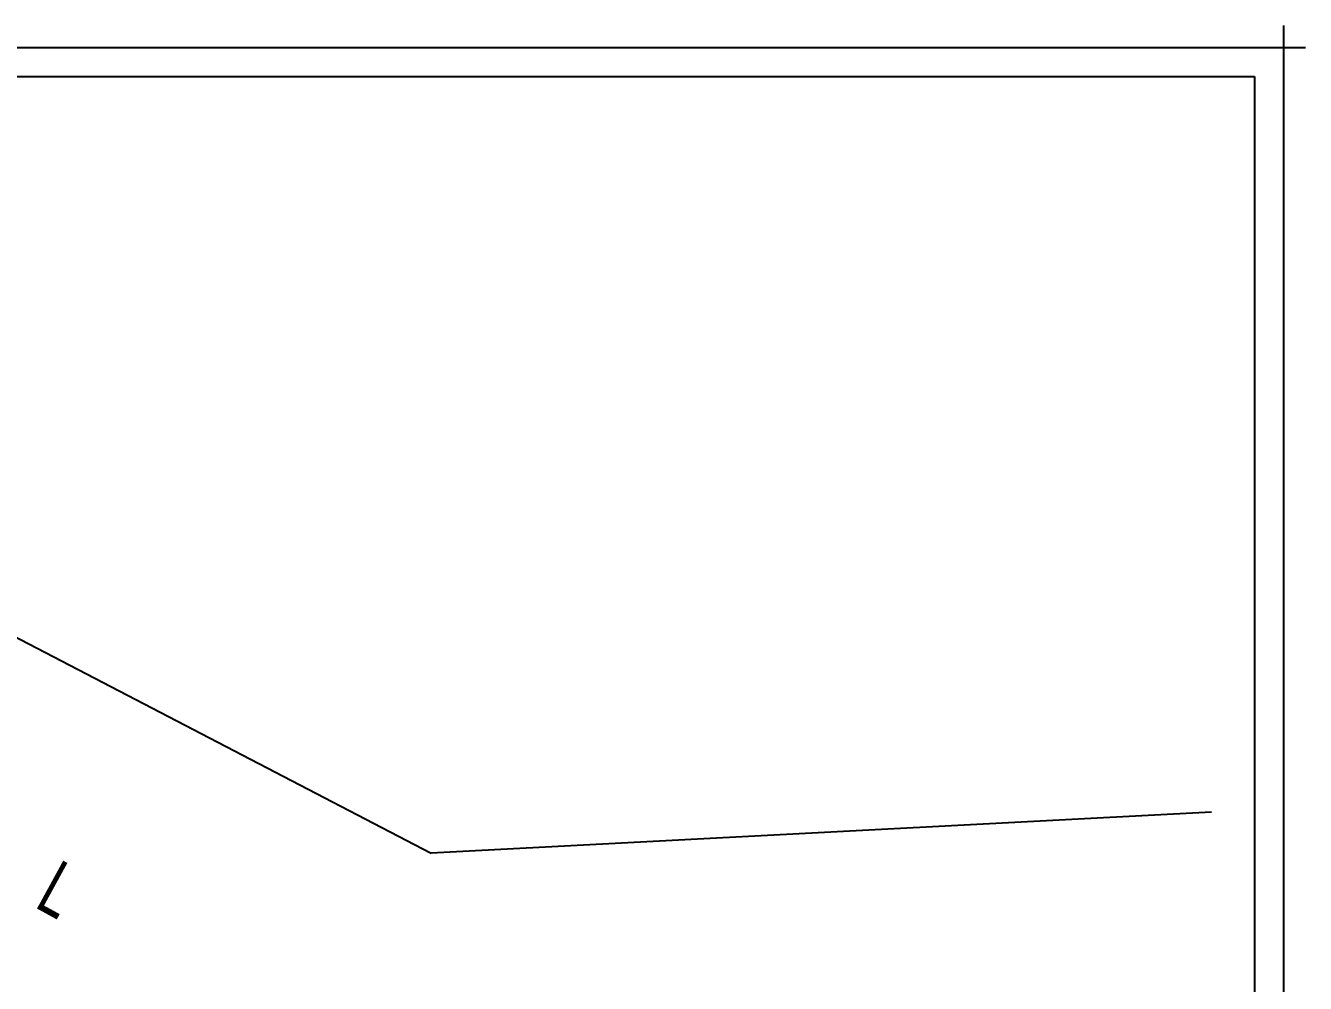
# Model space of a CAD drawing. Extents: x 3907.4 to 3911.57, y -3054.42 to -3053.7.
# Drawn here: x 3907.752 to 3907.9276, y -3053.8279 to -3053.6965 of the extents above; entities that cross this region are included whole.
import ezdxf

# ---------------------------------------------------------------- set-up
doc = ezdxf.new("R2010")
doc.units = 0
doc.header["$LTSCALE"] = 2
doc.header["$MEASUREMENT"] = 0
doc.layers.add('ARAZİ', color=7, linetype='CONTINUOUS')
doc.layers.add('TEXT', color=11, linetype='CONTINUOUS')
doc.styles.add('İSİM', font='comicbd.ttf')

msp = doc.modelspace()

# ---------------------------------------------------------------- linework, layer by layer
at = {"layer": 'ARAZİ', "color": 7}
msp.add_line((3907.69745, -3053.7527), (3907.80769, -3053.81005), dxfattribs=at)
at = {"layer": 'ARAZİ', "linetype": 'ByBlock'}
msp.add_line((3907.91472, -3053.80442), (3907.80769, -3053.81005), dxfattribs=at)
at = {"layer": 'TEXT', "color": 30}
for p, q in [((3907.92462, -3053.69648), (3907.92462, -3054.41968)), ((3907.40143, -3053.69948), (3907.92762, -3053.69948))]:
    msp.add_line(p, q, dxfattribs=at)
at = {"layer": 'TEXT', "color": 5, "ltscale": 50}
for p, q in [((3907.40843, -3053.70348), (3907.92062, -3053.70348)), ((3907.92062, -3053.70348), (3907.92062, -3054.41268))]:
    msp.add_line(p, q, dxfattribs=at)

# ---------------------------------------------------------------- texts
at = {"layer": 'TEXT', "style": 'İSİM', "width": 0.7}
msp.add_text('12         Y    O    L', height=0.0075, rotation=331.308, dxfattribs=at).set_placement((3907.70826, -3053.79285))

doc.saveas('drawing.dxf')
